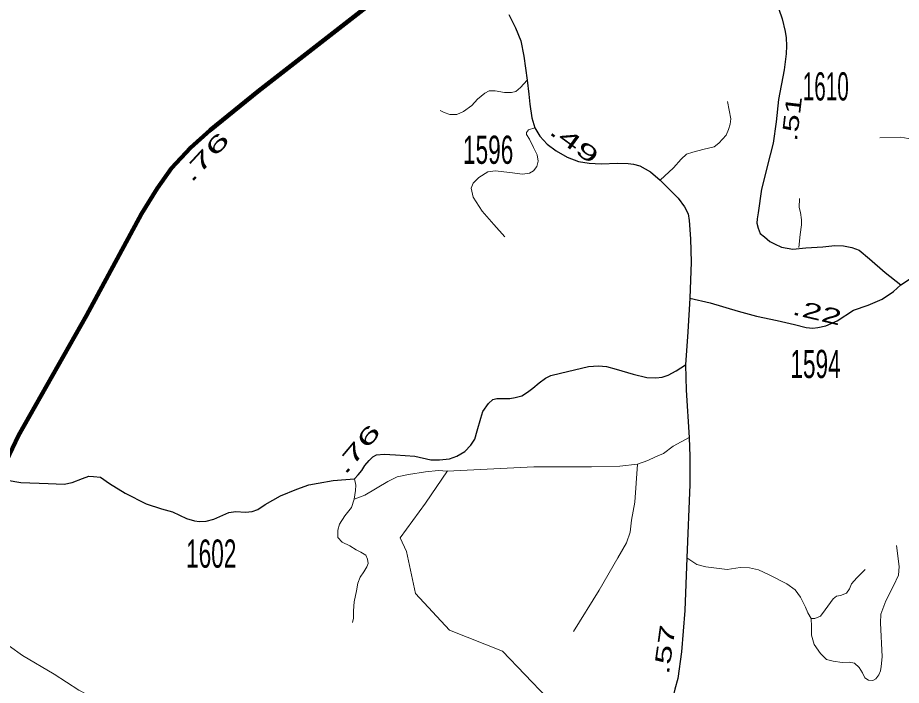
# Model space of a CAD drawing. Extents: x 124003 to 182903, y 148068 to 182665.
# Drawn here: x 142389 to 143800, y 152163 to 153228 of the extents above; entities that cross this region are included whole.
import ezdxf
from ezdxf.enums import TextEntityAlignment as Align

# ---------------------------------------------------------------- set-up
doc = ezdxf.new("R2010")
doc.units = 0
doc.header["$LTSCALE"] = 18
for name, color, linetype, lineweight in [('17', 7, 'Continuous', 25), ('29', 7, 'Continuous', 120), ('32', 7, 'Continuous', 25), ('35', 7, 'Continuous', 13), ('8', 7, 'Continuous', 25)]:
    doc.layers.add(name, color=color, linetype=linetype, lineweight=lineweight)

msp = doc.modelspace()

# ---------------------------------------------------------------- linework, layer by layer
at = {"layer": '29'}
msp.add_lwpolyline([(142356.82, 152490.93), (142390.6, 152561.27), (142499.29, 152753.18), (142587, 152915.11), (142612.06, 152956), (142634.95, 152988.17), (142665.18, 153020.88), (142696.78, 153048.69), (142773.06, 153110.84), (142969.19, 153264.05), (143120.97, 153381.84)], dxfattribs=at)
at = {"layer": '32'}
for points in [[(143599, 153259.69), (143609.89, 153226.43), (143614.8, 153206.26), (143616.43, 153196.44), (143616.98, 153183.36), (143616.43, 153170.82), (143613.16, 153145.19), (143604.17, 153097.76), (143600.54, 153062.16), (143595.56, 153028.03), (143591.08, 153009.59), (143577.2, 152954.91), (143571.6, 152916.72), (143569.97, 152907.45), (143569.66, 152900.22), (143571.9, 152892.74), (143574.83, 152884.08), (143582.04, 152878.41), (143590.41, 152871.27), (143597.8, 152867.33), (143608.8, 152862.23), (143627.19, 152859.11), (143648.03, 152861.14), (143675.27, 152862.77), (143694.34, 152864.95), (143707.96, 152864.41), (143721.58, 152861.68), (143733.02, 152857.32), (143749.37, 152843.69), (143774.43, 152821.88), (143799.76, 152802.25)], [(143173.5, 153233.51), (143184.12, 153212.25), (143192.84, 153191.53), (143197.74, 153167), (143202.92, 153128.83), (143205.37, 153106.48), (143207, 153090.67), (143210.27, 153068.86), (143215.45, 153052.51), (143223.07, 153039.42), (143235.06, 153026.33), (143249.23, 153015.98), (143266.66, 153005.62), (143285.18, 152999.07), (143302.07, 152996.35), (143321.14, 152995.26), (143347.29, 152996.35), (143364.18, 152995.8), (143372.9, 152994.71), (143382.71, 152991.99), (143399.87, 152982.17), (143415.39, 152969.09), (143444, 152940.19), (143454.35, 152926.56), (143459.8, 152915.11), (143461.43, 152904.75), (143463.61, 152875.31), (143464.97, 152838.24), (143462.52, 152780.99)], [(143799.76, 152802.25), (143828.91, 152821.34)], [(143462.52, 152780.99), (143494.94, 152773.36), (143539.61, 152759.73), (143569.03, 152752.09), (143602.27, 152745.01), (143630.05, 152738.46), (143648.58, 152734.1), (143658.93, 152733.01), (143667.1, 152734.1), (143679.63, 152736.83), (143698.15, 152744.46), (143723.76, 152761.36), (143747.46, 152769.54), (143769.8, 152779.35), (143787.78, 152791.35), (143799.76, 152802.25)], [(143462.52, 152780.99), (143459.41, 152726.87), (143455.98, 152674.13)], [(142372.62, 152490.39), (142394.41, 152486.57), (142438.27, 152484.94), (142463.87, 152483.85), (142476.4, 152486.57), (142492.75, 152493.12), (142503.1, 152496.39), (142510.73, 152495.84), (142521.62, 152494.75), (142536.33, 152484.94), (142560.85, 152469.67), (142594.63, 152452.22), (142618.87, 152444.59), (142636.85, 152439.68), (142659.19, 152428.78), (142671.72, 152425.51), (142679.89, 152424.42), (142690.24, 152424.96), (142702.78, 152428.23), (142726.75, 152438.59), (142737.64, 152440.23), (142753.44, 152439.14), (142763.79, 152440.23), (142773.06, 152443.5), (142784.5, 152451.13), (142809.01, 152465.31), (142835.17, 152475.67), (142854.23, 152482.76), (142869.49, 152485.48), (142893.46, 152489.84), (142913.62, 152491.48), (142927.24, 152492.57), (142932.96, 152498.57), (142938.95, 152505.65), (142943.86, 152513.83), (142950.94, 152521.47), (142956.39, 152527.46), (142962.38, 152530.73), (142974.37, 152531.83), (142992.89, 152530.73), (143023.67, 152528.55), (143049.28, 152522.56), (143062.9, 152522.56), (143078.7, 152524.19), (143090.68, 152528.55), (143103.22, 152536.19), (143113.02, 152546), (143119.56, 152555.81), (143123.37, 152568.9), (143128.82, 152589.07), (143132.09, 152599.98), (143141.35, 152612.52), (143147.89, 152619.06), (143154.43, 152620.69), (143164.23, 152620.69), (143175.13, 152620.69), (143183.85, 152622.33), (143194.2, 152625.06), (143203.46, 152630.51), (143212.18, 152637.05), (143221.98, 152645.77), (143232.34, 152652.86), (143240.51, 152657.22), (143256.04, 152661.04), (143300.71, 152671.4), (143317.05, 152672.49), (143329.59, 152671.4), (143344.84, 152667.58), (143372.08, 152659.4), (143393.87, 152653.95), (143408.58, 152653.41), (143418.39, 152654.5), (143428.2, 152657.77), (143440.73, 152664.86), (143455.98, 152674.13)], [(143455.98, 152674.13), (143456.8, 152633.78), (143461.43, 152558.54), (143462.79, 152528.01), (143462.52, 152483.3), (143457.62, 152366.08), (143454.62, 152282.12), (143449.45, 152216.15), (143443.45, 152173.62), (143438.82, 152156.72), (143436.37, 152147.45), (143430.38, 152133.27), (143422.48, 152116.92), (143391.97, 152061.85), (143380.53, 152040.04), (143369.63, 152012.78), (143355.46, 151970.8), (143343.2, 151934.82), (143332.85, 151904.29), (143324.14, 151875.93), (143318.69, 151857.94), (143305.08, 151778.24)]]:
    msp.add_lwpolyline(points, dxfattribs=at)
at = {"layer": '35'}
for points in [[(143202.92, 153128.83), (143192.29, 153116.84), (143184.66, 153110.84), (143178.13, 153109.21), (143166.69, 153109.21), (143151.98, 153111.93), (143142.17, 153111.93), (143135.63, 153108.12), (143123.65, 153098.3), (143114.38, 153088.49), (143101.31, 153078.67), (143090.41, 153073.77), (143079.52, 153073.77), (143070.25, 153077.04), (143064.26, 153080.31)], [(143415.39, 152969.09), (143436.64, 152988.72), (143448.63, 153002.89), (143457.35, 153010.52), (143467.7, 153013.79), (143485.68, 153018.7), (143501.48, 153022.52), (143509.1, 153027.97), (143520.54, 153041.06), (143524.36, 153049.78), (143527.08, 153058.5), (143528.17, 153067.23), (143522.72, 153094.49)], [(143215.45, 153052.51), (143205.1, 153049.23), (143201.83, 153045.42), (143201.83, 153042.15), (143206.73, 153034.51), (143213.27, 153021.43), (143218.72, 153009.43), (143220.35, 152999.62), (143218.17, 152990.9), (143213.27, 152983.81), (143206.73, 152980.54), (143195.29, 152978.9), (143175.13, 152981.08), (143151.7, 152983.81), (143140.26, 152982.17), (143125.55, 152973.45), (143116.84, 152964.18), (143113.57, 152956.55), (143116.84, 152941.83), (143131.27, 152919.47), (143149.8, 152898.21), (143167.23, 152878.58)], [(143964.84, 152895.48), (143958.3, 152905.84), (143956.67, 152911.84), (143957.21, 152915.66), (143963.21, 152921.65), (143971.38, 152930.38), (143976.83, 152939.1), (143978.46, 152944.55), (143977.92, 152949.46), (143976.28, 152954.37), (143958.3, 152968.54), (143941.41, 152978.9), (143915.26, 152993.62), (143899.46, 153005.62), (143875.49, 153028.52), (143865.41, 153029.61), (143835.72, 153027.98), (143817.19, 153034.52), (143799.76, 153037.79), (143765.98, 153036.7)], [(143636.59, 152861.68), (143638.77, 152882.4), (143640.95, 152897.67), (143640.95, 152905.84), (143639.31, 152917.29), (143637.13, 152925.47), (143637.68, 152939.65)], [(143461.43, 152558.54), (143435.82, 152544.36), (143420.57, 152532.91), (143408.04, 152527.46), (143395.51, 152521.47), (143379.16, 152516.01)], [(142926.69, 152459.86), (142943.58, 152466.4), (142980.63, 152488.21), (142995.34, 152495.3), (143013.32, 152499.11), (143040.56, 152503.47), (143061.26, 152505.65), (143075.43, 152504.56), (143128.55, 152507.29), (143213.54, 152511.65), (143248.95, 152511.65), (143305.89, 152511.65), (143351.11, 152512.74), (143379.16, 152516.01)], [(143379.16, 152516.01), (143374.8, 152454.95), (143369.36, 152426.6), (143367.18, 152406.97), (143361.73, 152390.07), (143347.56, 152366.08), (143317.87, 152314.83), (143277.01, 152248.86)], [(143296.19, 152012.83), (143285.98, 152077.08), (143234.91, 152142.78), (143163.41, 152217.24), (143078.79, 152250.83), (143024.8, 152309.23), (143010.21, 152376.39), (143000, 152398.29), (143040.85, 152453.77), (143075.87, 152504.88)], [(142927.24, 152492.57), (142929.42, 152482.21), (142928.87, 152473.49), (142926.69, 152459.86)], [(142926.69, 152459.86), (142922.34, 152446.77), (142911.98, 152433.14), (142903.27, 152420.06), (142900.54, 152410.24), (142900.54, 152398.79), (142907.35, 152391.16), (142919.88, 152385.16), (142929.69, 152379.16), (142937.32, 152375.35), (142945.49, 152370.44), (142948.21, 152363.9), (142949.3, 152357.36), (142947.12, 152351.9), (142942.22, 152343.73), (142936.23, 152335.55), (142932.41, 152325.73), (142930.24, 152313.74), (142926.97, 152295.75), (142925.88, 152281.57), (142925.88, 152270.12), (142924.24, 152263.03)], [(143656.47, 152269.58), (143657.02, 152256.49), (143657.02, 152242.86), (143661.38, 152228.14), (143671.18, 152213.42), (143680.99, 152204.15), (143691.34, 152201.43), (143706.05, 152199.24), (143716.95, 152199.79), (143725.39, 152198.15), (143733.02, 152191.07), (143738.47, 152182.89), (143742.28, 152174.71), (143747.73, 152170.89), (143754.81, 152170.35), (143759.72, 152173.07), (143764.62, 152179.62), (143767.34, 152185.61), (143768.43, 152192.7), (143769.52, 152207.97), (143767.34, 152262.49), (143767.89, 152276.12), (143775.52, 152297.38), (143788.05, 152321.37), (143795.95, 152338.82), (143797.04, 152352.45), (143792.68, 152385.71)], [(143457.62, 152366.08), (143473.96, 152355.72), (143488.13, 152351.9), (143522.45, 152347.54), (143543.15, 152350.81), (143557.86, 152350.27), (143572.57, 152347), (143589.46, 152339.36), (143617.79, 152324.64), (143630.87, 152315.38), (143639.58, 152303.38), (143647.21, 152287.57), (143651.03, 152278.3), (143656.47, 152269.58)], [(143656.47, 152269.58), (143662.47, 152269.58), (143671.18, 152273.39), (143678.81, 152283.21), (143691.34, 152300.65), (143696.79, 152305.02), (143703.33, 152306.11), (143712.59, 152309.92), (143717.49, 152317.01), (143720.76, 152324.64), (143729.48, 152334.46), (143742.55, 152347.54)], [(142354.91, 152240.14), (142397.41, 152210.15), (142447.53, 152180.71), (142487.03, 152155.08), (142524.08, 152136), (142552.95, 152116.92), (142568.75, 152104.92), (142578.56, 152094.56), (142582.37, 152084.21), (142584.55, 152067.3), (142588.36, 152057.49), (142594.36, 152048.77), (142606.89, 152036.23), (142627.32, 152021.51), (142644.75, 152013.87)]]:
    msp.add_lwpolyline(points, dxfattribs=at)

# ---------------------------------------------------------------- texts
at = {"layer": '17'}
for s, rotation, width, p in [('.51', 83.216, 1.55, (143637.73, 153065.89)), ('.76', 47.252, 2, (142698.37, 152997.85)), ('.49', 323.821, 1.85, (143270.92, 153018.7)), ('.22', 346.75, 1.7, (143663.14, 152746.08)), ('.76', 49.784, 1.95, (142941.6, 152532.02)), ('.57', 81.979, 1.7, (143434.57, 152218.1))]:
    msp.add_text(s, height=25, rotation=rotation, dxfattribs=dict(at, width=width)).set_placement(p, align=Align.CENTER)
at = {"layer": '8'}
for s, width, p in [('1610', 0.55, (143679.71, 153096.29)), ('1596', 0.6, (143140.65, 152995.16)), ('1594', 0.6, (143663.36, 152653.24)), ('1602', 0.6, (142698.52, 152350.51))]:
    msp.add_text(s, height=45, dxfattribs=dict(at, width=width)).set_placement(p, align=Align.CENTER)

doc.saveas('drawing.dxf')
